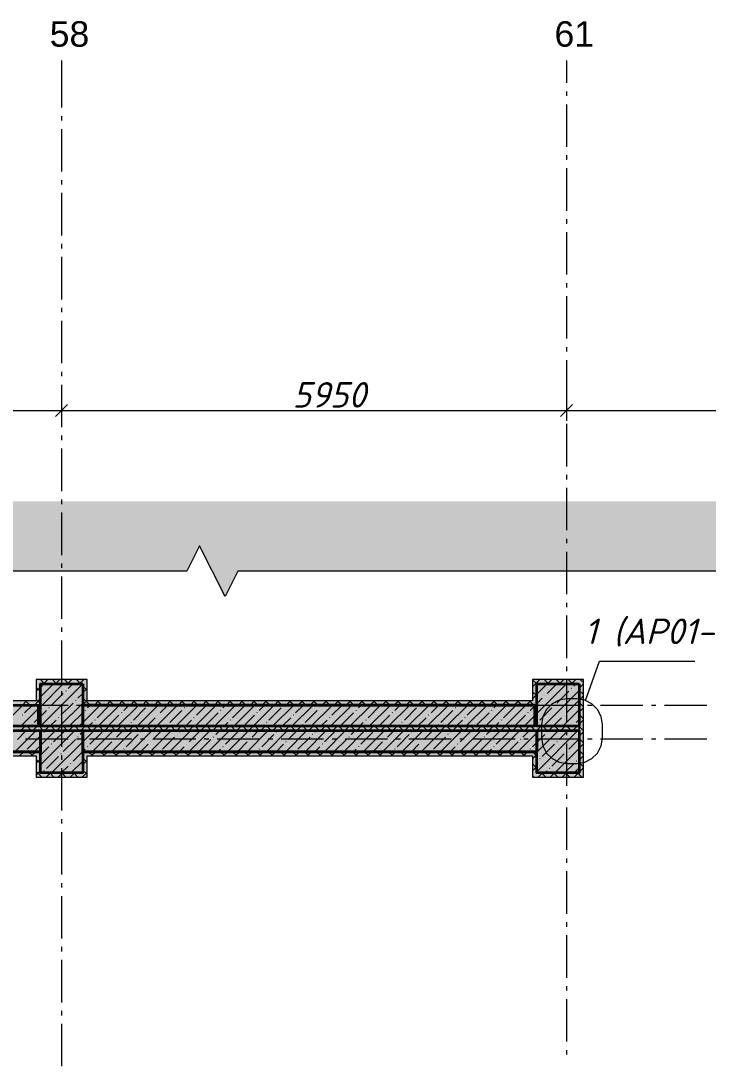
# Model space of a CAD drawing. Header units: millimetres. Extents: x -81576 to 1046824, y -248937 to 691537.
# Drawn here: x 181614 to 189716, y 576765 to 589032 of the extents above; entities that cross this region are included whole.
import ezdxf

# ---------------------------------------------------------------- set-up
doc = ezdxf.new("R2010")
doc.units = ezdxf.units.MM
doc.layers.add('PDF _Геометрия', color=7, linetype='Continuous', true_color=0x1d1d1d)
doc.layers.add('PDF _Сплошная заливка', color=7, linetype='Continuous', true_color=0xffffff)
doc.layers.add('PDF _Текст', color=7, linetype='Continuous')
doc.styles.add('PDF ArialMT', font='arial.ttf')
doc.styles.add('PDF ISOCPEUR Italic', font='isocpeui.ttf')

msp = doc.modelspace()

# ---------------------------------------------------------------- hatches: boundary and pattern name
at = {"layer": 'PDF _Сплошная заливка', "true_color": 0x636466, "transparency": 33554559}
for points in [[(184020.8, 582248.4), (184170.8, 582548.4), (200578.2, 582548.4), (200578.2, 583371.6), (167070.8, 583371.6), (167070.8, 582548.4), (183570.8, 582548.4), (183720.8, 582848.4)], [(181844.5, 581021.6), (181844.5, 581271.6), (181794.5, 581271.6), (181794.5, 581021.6)], [(181844.5, 581221.6), (182394.5, 581221.6), (182394.5, 581271.6), (181844.5, 581271.6)], [(181844.5, 580721.6), (182344.5, 580721.6), (182344.5, 581221.6), (181844.5, 581221.6)], [(182394.5, 580971.6), (182394.5, 581221.6), (182344.5, 581221.6), (182344.5, 580971.6)], [(187694.5, 581021.6), (187694.5, 581271.6), (187644.5, 581271.6), (187644.5, 581021.6)], [(187694.5, 581221.6), (188244.5, 581221.6), (188244.5, 581271.6), (187694.5, 581271.6)], [(187694.5, 580721.6), (188194.5, 580721.6), (188194.5, 581221.6), (187694.5, 581221.6)], [(188194.5, 580121.6), (188244.5, 580121.6), (188244.5, 581221.6), (188194.5, 581221.6)], [(181844.5, 580971.6), (181844.5, 581021.6), (176944.5, 581021.6), (176944.5, 580971.6)], [(181819.5, 580721.6), (181819.5, 580971.6), (176944.5, 580971.6), (176944.5, 580721.6)], [(182344.5, 580721.6), (187669.5, 580721.6), (187669.5, 580971.6), (182344.5, 580971.6)], [(182394.5, 580971.6), (187694.5, 580971.6), (187694.5, 581021.6), (182394.5, 581021.6)], [(188194.5, 580671.6), (188194.5, 580721.6), (176444.5, 580721.6), (176444.5, 580671.6)], [(176944.5, 580421.6), (181844.5, 580421.6), (181844.5, 580671.6), (176944.5, 580671.6)], [(181844.5, 580171.6), (182344.5, 580171.6), (182344.5, 580671.6), (181844.5, 580671.6)], [(182344.5, 580421.6), (187694.5, 580421.6), (187694.5, 580671.6), (182344.5, 580671.6)], [(187694.5, 580171.6), (188194.5, 580171.6), (188194.5, 580671.6), (187694.5, 580671.6)], [(181794.5, 580371.6), (181794.5, 580421.6), (176944.5, 580421.6), (176944.5, 580371.6)], [(181844.5, 580171.6), (181844.5, 580421.6), (181794.5, 580421.6), (181794.5, 580171.6)], [(182394.5, 580121.6), (182394.5, 580421.6), (182344.5, 580421.6), (182344.5, 580121.6)], [(187644.5, 580371.6), (187644.5, 580421.6), (182394.5, 580421.6), (182394.5, 580371.6)], [(187694.5, 580171.6), (187694.5, 580421.6), (187644.5, 580421.6), (187644.5, 580171.6)], [(181794.5, 580121.6), (182344.5, 580121.6), (182344.5, 580171.6), (181794.5, 580171.6)], [(187644.5, 580121.6), (188194.5, 580121.6), (188194.5, 580171.6), (187644.5, 580171.6)]]:
    msp.add_hatch(color=251, dxfattribs=at).paths.add_polyline_path(points)

# ---------------------------------------------------------------- linework, layer by layer
at = {"layer": 'PDF _Геометрия', "color": 7, "lineweight": 9}
for points in [[(182094.5, 588565.3), (182094.5, 588009.4)], [(188044.5, 588565.3), (188044.5, 588300.7)], [(188044.5, 588200.7), (188044.5, 588147.7)], [(188044.5, 588047.7), (188044.5, 587547.7)], [(182094.5, 587909.4), (182094.5, 587856.5)], [(182094.5, 587756.5), (182094.5, 587256.5)], [(188044.5, 587447.7), (188044.5, 587394.8)], [(188044.5, 587294.8), (188044.5, 586794.8)], [(182094.5, 587156.5), (182094.5, 587103.6)], [(182094.5, 587003.6), (182094.5, 586503.6)], [(188044.5, 586694.8), (188044.5, 586641.9)], [(188044.5, 586541.9), (188044.5, 586041.9)], [(182094.5, 586403.6), (182094.5, 586350.7)], [(182094.5, 586250.7), (182094.5, 585750.7)], [(188044.5, 585941.9), (188044.5, 585889)], [(188044.5, 585789), (188044.5, 585289)], [(182094.5, 585650.7), (182094.5, 585597.8)], [(182094.5, 585497.8), (182094.5, 584997.8)], [(188044.5, 585189), (188044.5, 585136.1)], [(188044.5, 585036.1), (188044.5, 584536.1)], [(182094.5, 584897.8), (182094.5, 584844.9)], [(182094.5, 584744.9), (182094.5, 584244.9)], [(182094.5, 584540), (182094.5, 584441), (182094.5, 584321)], [(188044.5, 584540), (188044.5, 584441), (188044.5, 584321)], [(167774.5, 584441), (169994.5, 584441), (173544.5, 584441), (173794.5, 584441), (176694.5, 584441), (182094.5, 584441), (188044.5, 584441), (192294.5, 584441), (200214.5, 584441)], [(182164.5, 584511), (182094.5, 584441), (182024.5, 584371)], [(188114.5, 584511), (188044.5, 584441), (187974.5, 584371)], [(188044.5, 584436.1), (188044.5, 584383.2)], [(188044.5, 584283.2), (188044.5, 583783.2)], [(182094.5, 584144.9), (182094.5, 584091.9)], [(182094.5, 583991.9), (182094.5, 583491.9)], [(188044.5, 583683.2), (188044.5, 583630.2)], [(188044.5, 583530.2), (188044.5, 583030.2)], [(182094.5, 583391.9), (182094.5, 583339)], [(182094.5, 583239), (182094.5, 582739)], [(200578.2, 582548.4), (184170.8, 582548.4), (184020.8, 582248.4), (183720.8, 582848.4), (183570.8, 582548.4), (167070.8, 582548.4)], [(188044.5, 582930.2), (188044.5, 582877.3)], [(188044.5, 582777.3), (188044.5, 582277.3)], [(182094.5, 582639), (182094.5, 582586.1)], [(182094.5, 582486.1), (182094.5, 581986.1)], [(188044.5, 582177.3), (188044.5, 582124.4)], [(188044.5, 582024.4), (188044.5, 581524.4)], [(182094.5, 581886.1), (182094.5, 581833.2)], [(182094.5, 581733.2), (182094.5, 581233.2)], [(188044.5, 581424.4), (188044.5, 581371.5)], [(188044.5, 581271.5), (188044.5, 580771.5)], [(182094.5, 581133.2), (182094.5, 581080.3)], [(181670.7, 580971.6), (182170.7, 580971.6)], [(182094.5, 580980.3), (182094.5, 580480.3)], [(182270.7, 580971.6), (182323.6, 580971.6)], [(182423.6, 580971.6), (182923.6, 580971.6)], [(183023.6, 580971.6), (183076.5, 580971.6)], [(183176.5, 580971.6), (183676.5, 580971.6)], [(183776.5, 580971.6), (183829.5, 580971.6)], [(183929.5, 580971.6), (184429.5, 580971.6)], [(184529.5, 580971.6), (184582.4, 580971.6)], [(184682.4, 580971.6), (185182.4, 580971.6)], [(185282.4, 580971.6), (185335.3, 580971.6)], [(185435.3, 580971.6), (185935.3, 580971.6)], [(186035.3, 580971.6), (186088.2, 580971.6)], [(186188.2, 580971.6), (186688.2, 580971.6)], [(186788.2, 580971.6), (186841.1, 580971.6)], [(186941.1, 580971.6), (187441.1, 580971.6)], [(187541.1, 580971.6), (187594, 580971.6)], [(187694, 580971.6), (188194, 580971.6)], [(188294, 580971.6), (188347, 580971.6)], [(188447, 580971.6), (188947, 580971.6)], [(189047, 580971.6), (189099.9, 580971.6)], [(189199.9, 580971.6), (189699.9, 580971.6)], [(188044.5, 580671.5), (188044.5, 580618.6)], [(181670.7, 580571.6), (182170.7, 580571.6)], [(182270.7, 580571.6), (182323.6, 580571.6)], [(182423.6, 580571.6), (182923.6, 580571.6)], [(183023.6, 580571.6), (183076.5, 580571.6)], [(183176.5, 580571.6), (183676.5, 580571.6)], [(183776.5, 580571.6), (183829.5, 580571.6)], [(183929.5, 580571.6), (184429.5, 580571.6)], [(184529.5, 580571.6), (184582.4, 580571.6)], [(184682.4, 580571.6), (185182.4, 580571.6)], [(185282.4, 580571.6), (185335.3, 580571.6)], [(185435.3, 580571.6), (185935.3, 580571.6)], [(186035.3, 580571.6), (186088.2, 580571.6)], [(186188.2, 580571.6), (186688.2, 580571.6)], [(186788.2, 580571.6), (186841.1, 580571.6)], [(186941.1, 580571.6), (187441.1, 580571.6)], [(187541.1, 580571.6), (187594, 580571.6)], [(187694, 580571.6), (188194, 580571.6)], [(188044.5, 580518.6), (188044.5, 580018.6)], [(188294, 580571.6), (188347, 580571.6)], [(188447, 580571.6), (188947, 580571.6)], [(189047, 580571.6), (189099.9, 580571.6)], [(189199.9, 580571.6), (189699.9, 580571.6)], [(182094.5, 580380.3), (182094.5, 580327.4)], [(182094.5, 580227.4), (182094.5, 579727.4)], [(188044.5, 579918.6), (188044.5, 579865.7)], [(188044.5, 579765.7), (188044.5, 579265.7)], [(182094.5, 579627.4), (182094.5, 579574.4)], [(182094.5, 579474.4), (182094.5, 578974.4)], [(188044.5, 579165.7), (188044.5, 579112.7)], [(188044.5, 579012.7), (188044.5, 578512.7)], [(182094.5, 578874.4), (182094.5, 578821.5)], [(182094.5, 578721.5), (182094.5, 578221.5)], [(188044.5, 578412.7), (188044.5, 578359.8)], [(188044.5, 578259.8), (188044.5, 577759.8)], [(182094.5, 578121.5), (182094.5, 578068.6)], [(182094.5, 577968.6), (182094.5, 577468.6)], [(188044.5, 577659.8), (188044.5, 577606.9)], [(188044.5, 577506.9), (188044.5, 577006.9)], [(182094.5, 577368.6), (182094.5, 577315.7)], [(182094.5, 577215.7), (182094.5, 576715.7)], [(188044.5, 576906.9), (188044.5, 576854)]]:
    msp.add_lwpolyline(points, dxfattribs=at)
at = {"layer": 'PDF _Геометрия', "color": 7, "lineweight": 13}
for points in [[(176994.5, 582548.4), (176994.5, 580971.6), (181844.5, 580971.6), (181844.5, 581021.6), (181844.5, 581221.6), (182344.5, 581221.6), (182344.5, 580971.6)], [(176994.5, 580371.6), (181794.5, 580371.6), (181794.5, 580171.6), (181794.5, 580121.6), (182344.5, 580121.6), (182394.5, 580121.6), (182394.5, 580371.6), (187644.5, 580371.6), (187644.5, 580171.6), (187644.5, 580121.6), (188194.5, 580121.6), (188244.5, 580121.6), (188244.5, 581221.6), (188244.5, 581271.6), (187694.5, 581271.6), (187644.5, 581271.6), (187644.5, 581021.6), (182394.5, 581021.6), (182394.5, 581221.6), (182394.5, 581271.6), (181844.5, 581271.6), (181794.5, 581271.6), (181794.5, 581021.6), (176944.5, 581021.6)], [(187694.5, 580421.6), (187694.5, 580171.6), (188194.5, 580171.6), (188194.5, 581221.6), (187694.5, 581221.6), (187694.5, 581021.6), (187694.5, 580971.6), (187669.5, 580971.6)], [(181844.5, 580421.6), (181844.5, 580171.6), (182344.5, 580171.6), (182344.5, 580421.6)]]:
    msp.add_lwpolyline(points, dxfattribs=at)
at = {"layer": 'PDF _Геометрия', "color": 174, "lineweight": 9, "true_color": 0x0000a0}
msp.add_lwpolyline([(188269.5, 581025.9), (188434.3, 581489.3), (188757.9, 581489.3)], dxfattribs=at)
at = {"layer": 'PDF _Геометрия', "color": 174, "lineweight": 20, "true_color": 0x0000a0}
msp.add_lwpolyline([(188757.9, 581489.3), (189557.9, 581489.3)], dxfattribs=at)
at = {"layer": 'PDF _Геометрия', "lineweight": 9}
for points in [[(181844.2, 581271.6), (181844.5, 581271.2), (181894.2, 581221.6)], [(181886.6, 581221.6), (181844.5, 581179.5)], [(182114.7, 581221.6), (181844.5, 580951.4)], [(182342.8, 581221.6), (181844.5, 580723.3)], [(182000.6, 581221.6), (181858.3, 581079.2)], [(181932.1, 581271.6), (181882.1, 581221.6)], [(181985.6, 581271.6), (182035.6, 581221.6)], [(182073.5, 581271.6), (182023.5, 581221.6)], [(182127, 581271.6), (182177, 581221.6)], [(182215, 581271.6), (182165, 581221.6)], [(182228.7, 581221.6), (182172, 581164.8)], [(182268.4, 581271.6), (182318.4, 581221.6)], [(182356.4, 581271.6), (182306.4, 581221.6)], [(187730.4, 581271.6), (187694.5, 581235.7), (187644.5, 581185.7)], [(187644.5, 581269.5), (187694.5, 581219.5)], [(187817.2, 581221.6), (187694.5, 581098.9)], [(188045.3, 581221.6), (187694.5, 580870.8)], [(187783.9, 581271.6), (187833.9, 581221.6)], [(187931.2, 581221.6), (187817.4, 581107.8)], [(187871.8, 581271.6), (187821.8, 581221.6)], [(187925.3, 581271.6), (187975.3, 581221.6)], [(188013.2, 581271.6), (187963.2, 581221.6)], [(188066.7, 581271.6), (188116.7, 581221.6)], [(188154.7, 581271.6), (188104.7, 581221.6)], [(188159.3, 581221.6), (188131, 581193.3)], [(188244.5, 581220), (188194.5, 581170)], [(188208.1, 581271.6), (188244.5, 581235.2)], [(181844.5, 581184), (181794.5, 581134)], [(181794.5, 581179.8), (181844.5, 581129.8)], [(182114.9, 581107.8), (181972.4, 580965.2)], [(182145.8, 581138.6), (182143.4, 581136.3)], [(182344.5, 581109.2), (182286, 581050.7)], [(182344.5, 581195.5), (182394.5, 581145.5)], [(182394.5, 581168.3), (182344.5, 581118.3)], [(187644.5, 581128.1), (187694.5, 581078.1)], [(187694.5, 581094.3), (187644.5, 581044.3)], [(188194.5, 581142.7), (187773.4, 580721.6)], [(188074, 581136.3), (187931.4, 580993.7)], [(188104.9, 581167.2), (188102.5, 581164.8)], [(188194.5, 581143.8), (188244.5, 581093.8)], [(181636.6, 580971.6), (181386.6, 580721.6)], [(181682.1, 581021.6), (181632.1, 580971.6)], [(181750.6, 580971.6), (181658.7, 580879.7)], [(181669.9, 581021.6), (181719.9, 580971.6)], [(181844.5, 581042.5), (181823.5, 581021.6), (181773.5, 580971.6)], [(181794.5, 581038.4), (181811.3, 581021.6), (181844.5, 580988.4)], [(182344.5, 580995.2), (182070.9, 580721.6)], [(182229, 580993.7), (182086.4, 580851.1)], [(182259.9, 581024.6), (182257.5, 581022.2)], [(182549, 580971.6), (182344.5, 580767.1), (182299, 580721.6)], [(182344.5, 581054.1), (182394.5, 581004.1), (182427, 580971.6)], [(182394.5, 581026.9), (182344.5, 580976.9)], [(182434.9, 580971.6), (182400.1, 580936.7)], [(182530.6, 581021.6), (182480.6, 580971.6)], [(182518.4, 581021.6), (182568.4, 580971.6)], [(182777.1, 580971.6), (182527.1, 580721.6)], [(182672.1, 581021.6), (182622.1, 580971.6)], [(182659.8, 581021.6), (182709.8, 580971.6)], [(183005.2, 580971.6), (182755.2, 580721.6)], [(182813.5, 581021.6), (182763.5, 580971.6)], [(182801.3, 581021.6), (182851.3, 580971.6)], [(182891.1, 580971.6), (182827.7, 580908.2)], [(182954.9, 581021.6), (182904.9, 580971.6)], [(182942.7, 581021.6), (182992.7, 580971.6)], [(183233.3, 580971.6), (182983.3, 580721.6)], [(183096.3, 581021.6), (183046.3, 580971.6)], [(183084.1, 581021.6), (183134.1, 580971.6)], [(183237.7, 581021.6), (183187.7, 580971.6)], [(183461.4, 580971.6), (183211.4, 580721.6)], [(183225.5, 581021.6), (183275.5, 580971.6)], [(183347.3, 580971.6), (183255.4, 580879.7)], [(183379.2, 581021.6), (183329.2, 580971.6)], [(183367, 581021.6), (183417, 580971.6)], [(183689.5, 580971.6), (183439.5, 580721.6)], [(183520.6, 581021.6), (183470.6, 580971.6)], [(183508.4, 581021.6), (183558.4, 580971.6)], [(183575.4, 580971.6), (183569.1, 580965.2)], [(183662, 581021.6), (183612, 580971.6)], [(183649.8, 581021.6), (183699.8, 580971.6)], [(183917.6, 580971.6), (183667.6, 580721.6)], [(183803.5, 580971.6), (183683.1, 580851.1)], [(183803.4, 581021.6), (183753.4, 580971.6)], [(183791.2, 581021.6), (183841.2, 580971.6)], [(183944.9, 581021.6), (183894.9, 580971.6)], [(184145.7, 580971.6), (183895.7, 580721.6)], [(183932.6, 581021.6), (183982.6, 580971.6)], [(184031.6, 580971.6), (183996.7, 580936.7)], [(184086.3, 581021.6), (184036.3, 580971.6)], [(184074.1, 581021.6), (184124.1, 580971.6)], [(184373.8, 580971.6), (184123.8, 580721.6)], [(184227.7, 581021.6), (184177.7, 580971.6)], [(184215.5, 581021.6), (184265.5, 580971.6)], [(184369.1, 581021.6), (184319.1, 580971.6)], [(184601.9, 580971.6), (184351.9, 580721.6)], [(184356.9, 581021.6), (184406.9, 580971.6)], [(184487.8, 580971.6), (184424.4, 580908.2)], [(184510.5, 581021.6), (184460.5, 580971.6)], [(184498.3, 581021.6), (184548.3, 580971.6)], [(184830, 580971.6), (184580, 580721.6)], [(184652, 581021.6), (184602, 580971.6)], [(184639.7, 581021.6), (184689.8, 580971.6)], [(184793.4, 581021.6), (184743.4, 580971.6)], [(184781.2, 581021.6), (184831.2, 580971.6)], [(185058.1, 580971.6), (184808.1, 580721.6)], [(184944, 580971.6), (184852.1, 580879.7)], [(184934.8, 581021.6), (184884.8, 580971.6)], [(184922.6, 581021.6), (184972.6, 580971.6)], [(185076.2, 581021.6), (185026.2, 580971.6)], [(185286.2, 580971.6), (185036.2, 580721.6)], [(185064, 581021.6), (185114, 580971.6)], [(185172.1, 580971.6), (185165.7, 580965.2)], [(185217.6, 581021.6), (185167.6, 580971.6)], [(185205.4, 581021.6), (185255.4, 580971.6)], [(185514.3, 580971.6), (185264.3, 580721.6)], [(185400.2, 580971.6), (185279.8, 580851.1)], [(185359.1, 581021.6), (185309.1, 580971.6)], [(185346.9, 581021.6), (185396.9, 580971.6)], [(185500.5, 581021.6), (185450.5, 580971.6)], [(185488.3, 581021.6), (185538.3, 580971.6)], [(185742.4, 580971.6), (185492.4, 580721.6)], [(185641.9, 581021.6), (185591.9, 580971.6)], [(185628.3, 580971.6), (185593.4, 580936.7)], [(185629.7, 581021.6), (185679.7, 580971.6)], [(185970.5, 580971.6), (185720.5, 580721.6)], [(185783.3, 581021.6), (185733.3, 580971.6)], [(185771.1, 581021.6), (185821.1, 580971.6)], [(185924.8, 581021.6), (185874.8, 580971.6)], [(185912.5, 581021.6), (185962.5, 580971.6)], [(186198.6, 580971.6), (185948.6, 580721.6)], [(186066.2, 581021.6), (186016.2, 580971.6)], [(186084.5, 580971.6), (186021.1, 580908.2)], [(186054, 581021.6), (186104, 580971.6)], [(186207.6, 581021.6), (186157.6, 580971.6)], [(186426.7, 580971.6), (186176.7, 580721.6)], [(186195.4, 581021.6), (186245.4, 580971.6)], [(186349, 581021.6), (186299, 580971.6)], [(186336.8, 581021.6), (186386.8, 580971.6)], [(186654.8, 580971.6), (186404.8, 580721.6)], [(186490.4, 581021.6), (186440.4, 580971.6)], [(186540.7, 580971.6), (186448.8, 580879.7)], [(186478.2, 581021.6), (186528.2, 580971.6)], [(186631.9, 581021.6), (186581.9, 580971.6)], [(186619.7, 581021.6), (186669.6, 580971.6)], [(186882.9, 580971.6), (186632.9, 580721.6)], [(186773.3, 581021.6), (186723.3, 580971.6)], [(186761.1, 581021.6), (186811.1, 580971.6)], [(186768.8, 580971.6), (186762.4, 580965.2)], [(187111, 580971.6), (186861, 580721.6)], [(186914.7, 581021.6), (186864.7, 580971.6)], [(186996.9, 580971.6), (186876.5, 580851.1)], [(186902.5, 581021.6), (186952.5, 580971.6)], [(187056.1, 581021.6), (187006.1, 580971.6)], [(187043.9, 581021.6), (187093.9, 580971.6)], [(187339.1, 580971.6), (187089.1, 580721.6)], [(187197.6, 581021.6), (187147.6, 580971.6)], [(187185.3, 581021.6), (187235.3, 580971.6)], [(187225, 580971.6), (187190.1, 580936.7)], [(187339, 581021.6), (187289, 580971.6)], [(187567.2, 580971.6), (187317.2, 580721.6)], [(187326.8, 581021.6), (187376.8, 580971.6)], [(187480.4, 581021.6), (187430.4, 580971.6)], [(187468.2, 581021.6), (187518.2, 580971.6)], [(187621.8, 581021.6), (187571.8, 580971.6)], [(187609.6, 581021.6), (187659.6, 580971.6)], [(187760.4, 581050.7), (187694.5, 580984.9)], [(187791.3, 581081.6), (187788.9, 581079.2)], [(188188.1, 581022.2), (188045.5, 580879.7)], [(188244.5, 581078.6), (188194.5, 581028.6)], [(188194.5, 581002.3), (188244.5, 580952.3)], [(181819.5, 580926.4), (181614.7, 580721.6)], [(181632.6, 580853.5), (181630.2, 580851.1)], [(181915.3, 580908.2), (181844.5, 580837.3)], [(181946.2, 580939.1), (181943.9, 580936.7)], [(182343, 580879.7), (182200.5, 580737.1)], [(182373.9, 580910.5), (182371.5, 580908.2)], [(182656.7, 580965.2), (182514.1, 580822.6)], [(182770.7, 580851.1), (182641.1, 580721.6)], [(182801.6, 580882), (182799.2, 580879.7)], [(183084.3, 580936.7), (182941.8, 580794.1)], [(183115.2, 580967.6), (183112.9, 580965.2)], [(183229.3, 580853.5), (183226.9, 580851.1)], [(183512, 580908.2), (183369.5, 580765.6)], [(183542.9, 580939.1), (183540.5, 580936.7)], [(183939.7, 580879.7), (183797.2, 580737.1)], [(183970.6, 580910.5), (183968.2, 580908.2)], [(184253.4, 580965.2), (184110.8, 580822.6)], [(184367.4, 580851.1), (184237.8, 580721.6)], [(184398.3, 580882), (184395.9, 580879.7)], [(184681, 580936.7), (184538.5, 580794.1)], [(184711.9, 580967.6), (184709.6, 580965.2)], [(184826, 580853.5), (184823.6, 580851.1)], [(185108.7, 580908.2), (184966.2, 580765.6)], [(185139.6, 580939.1), (185137.2, 580936.7)], [(185536.4, 580879.7), (185393.8, 580737.1)], [(185567.3, 580910.5), (185564.9, 580908.2)], [(185850, 580965.2), (185707.5, 580822.6)], [(185964.1, 580851.1), (185834.5, 580721.6)], [(185995, 580882), (185992.6, 580879.7)], [(186277.7, 580936.7), (186135.2, 580794.1)], [(186308.6, 580967.6), (186306.2, 580965.2)], [(186422.7, 580853.5), (186420.3, 580851.1)], [(186705.4, 580908.2), (186562.9, 580765.6)], [(186736.3, 580939.1), (186733.9, 580936.7)], [(187133.1, 580879.7), (186990.5, 580737.1)], [(187164, 580910.5), (187161.6, 580908.2)], [(187446.7, 580965.2), (187304.2, 580822.6)], [(187560.8, 580851.1), (187431.2, 580721.6)], [(187591.7, 580882), (187589.3, 580879.7)], [(187669.5, 580959.9), (187617.8, 580908.2)], [(187874.4, 580936.7), (187731.9, 580794.1)], [(187905.3, 580967.6), (187902.9, 580965.2)], [(188194.5, 580914.6), (188001.5, 580721.6)], [(188019.4, 580853.5), (188017, 580851.1)], [(188244.5, 580937.2), (188194.5, 580887.2)], [(188194.5, 580860.9), (188244.5, 580810.9)], [(181746.6, 580739.5), (181744.3, 580737.1)], [(181819.5, 580812.3), (181772.8, 580765.6)], [(182029.4, 580794.1), (181956.8, 580721.6)], [(182060.3, 580825), (182057.9, 580822.6)], [(182457.1, 580765.6), (182413, 580721.6)], [(182488, 580796.5), (182485.6, 580794.1)], [(182884.8, 580737.1), (182869.2, 580721.6)], [(182915.6, 580768), (182913.3, 580765.6)], [(183198.4, 580822.6), (183097.3, 580721.6)], [(183343.3, 580739.5), (183341, 580737.1)], [(183626.1, 580794.1), (183553.5, 580721.6)], [(183657, 580825), (183654.6, 580822.6)], [(184053.8, 580765.6), (184009.7, 580721.6)], [(184084.7, 580796.5), (184082.3, 580794.1)], [(184481.5, 580737.1), (184465.9, 580721.6)], [(184512.3, 580768), (184510, 580765.6)], [(184795.1, 580822.6), (184694, 580721.6)], [(184940, 580739.5), (184937.6, 580737.1)], [(185222.8, 580794.1), (185150.2, 580721.6)], [(185253.7, 580825), (185251.3, 580822.6)], [(185650.5, 580765.6), (185606.4, 580721.6)], [(185681.3, 580796.5), (185679, 580794.1)], [(186078.1, 580737.1), (186062.6, 580721.6)], [(186109, 580768), (186106.7, 580765.6)], [(186391.8, 580822.6), (186290.7, 580721.6)], [(186536.7, 580739.5), (186534.3, 580737.1)], [(186819.5, 580794.1), (186746.9, 580721.6)], [(186850.3, 580825), (186848, 580822.6)], [(187247.2, 580765.6), (187203.1, 580721.6)], [(187278, 580796.5), (187275.7, 580794.1)], [(187669.5, 580845.8), (187545.3, 580721.6)], [(187669.5, 580731.8), (187659.3, 580721.6)], [(187705.7, 580768), (187703.3, 580765.6)], [(187988.5, 580822.6), (187887.4, 580721.6)], [(188133.4, 580739.5), (188131, 580737.1)], [(188194.5, 580800.6), (188159.5, 580765.6)], [(188244.5, 580795.7), (188194.5, 580745.7)], [(181792.8, 580671.6), (181542.8, 580421.6)], [(181678.7, 580671.6), (181573.2, 580566)], [(181665, 580721.6), (181615, 580671.6)], [(181687.1, 580721.6), (181737.1, 580671.6)], [(181806.4, 580721.6), (181756.4, 580671.6)], [(182020.9, 580671.6), (181844.5, 580495.2), (181770.9, 580421.6)], [(181828.5, 580721.6), (181878.5, 580671.6)], [(182249, 580671.6), (181844.5, 580267.1)], [(181860.7, 580625.4), (181858.3, 580623)], [(181906.8, 580671.6), (181886.8, 580651.6)], [(181947.8, 580721.6), (181897.8, 580671.6)], [(181969.9, 580721.6), (182019.9, 580671.6)], [(182477.1, 580671.6), (182344.5, 580539), (181977.1, 580171.6)], [(182134.9, 580671.6), (182000.9, 580537.5)], [(182089.2, 580721.6), (182039.2, 580671.6)], [(182111.3, 580721.6), (182161.3, 580671.6)], [(182230.6, 580721.6), (182180.6, 580671.6)], [(182252.7, 580721.6), (182302.7, 580671.6)], [(182363, 580671.6), (182344.5, 580653), (182314.5, 580623)], [(182372.1, 580721.6), (182322.1, 580671.6)], [(182394.2, 580721.6), (182444.2, 580671.6)], [(182571.1, 580651.6), (182428.6, 580509)], [(182705.2, 580671.6), (182455.2, 580421.6)], [(182513.5, 580721.6), (182463.5, 580671.6)], [(182535.6, 580721.6), (182585.6, 580671.6)], [(182654.9, 580721.6), (182604.9, 580671.6)], [(182677, 580721.6), (182727, 580671.6)], [(182933.3, 580671.6), (182683.3, 580421.6)], [(182819.2, 580671.6), (182742.2, 580594.5)], [(182796.3, 580721.6), (182746.3, 580671.6)], [(182818.4, 580721.6), (182868.4, 580671.6)], [(182998.8, 580623), (182856.3, 580480.5)], [(182937.7, 580721.6), (182887.7, 580671.6)], [(183161.4, 580671.6), (182911.4, 580421.6)], [(182959.8, 580721.6), (183009.8, 580671.6)], [(183029.7, 580653.9), (183027.3, 580651.6)], [(183079.2, 580721.6), (183029.2, 580671.6)], [(183101.3, 580721.6), (183151.3, 580671.6)], [(183389.5, 580671.6), (183139.5, 580421.6)], [(183275.4, 580671.6), (183169.9, 580566)], [(183220.6, 580721.6), (183170.6, 580671.6)], [(183242.7, 580721.6), (183292.7, 580671.6)], [(183362, 580721.6), (183312, 580671.6)], [(183617.6, 580671.6), (183367.6, 580421.6)], [(183384.1, 580721.6), (183434.1, 580671.6)], [(183503.4, 580721.6), (183453.4, 580671.6)], [(183457.4, 580625.4), (183455, 580623)], [(183503.5, 580671.6), (183483.5, 580651.6)], [(183525.5, 580721.6), (183575.5, 580671.6)], [(183644.9, 580721.6), (183594.9, 580671.6)], [(183845.7, 580671.6), (183595.7, 580421.6)], [(183731.6, 580671.6), (183597.6, 580537.5)], [(183667, 580721.6), (183717, 580671.6)], [(183786.3, 580721.6), (183736.3, 580671.6)], [(183808.4, 580721.6), (183858.4, 580671.6)], [(184073.8, 580671.6), (183823.8, 580421.6)], [(183927.7, 580721.6), (183877.7, 580671.6)], [(183959.7, 580671.6), (183911.2, 580623)], [(183949.8, 580721.6), (183999.8, 580671.6)], [(184069.1, 580721.6), (184019.1, 580671.6)], [(184167.8, 580651.6), (184025.3, 580509)], [(184301.9, 580671.6), (184051.9, 580421.6)], [(184091.2, 580721.6), (184141.2, 580671.6)], [(184210.5, 580721.6), (184160.5, 580671.6)], [(184232.6, 580721.6), (184282.6, 580671.6)], [(184530, 580671.6), (184280, 580421.6)], [(184352, 580721.6), (184302, 580671.6)], [(184415.9, 580671.6), (184338.9, 580594.5)], [(184374.1, 580721.6), (184424.1, 580671.6)], [(184493.4, 580721.6), (184443.4, 580671.6)], [(184595.5, 580623), (184452.9, 580480.5)], [(184758.1, 580671.6), (184508.1, 580421.6)], [(184515.5, 580721.6), (184565.5, 580671.6)], [(184634.8, 580721.6), (184584.8, 580671.6)], [(184626.4, 580653.9), (184624, 580651.6)], [(184656.9, 580721.6), (184706.9, 580671.6)], [(184776.2, 580721.6), (184726.2, 580671.6)], [(184986.2, 580671.6), (184736.2, 580421.6)], [(184872.1, 580671.6), (184766.6, 580566)], [(184798.3, 580721.6), (184848.3, 580671.6)], [(184917.6, 580721.6), (184867.6, 580671.6)], [(184939.8, 580721.6), (184989.8, 580671.6)], [(185214.3, 580671.6), (184964.3, 580421.6)], [(185059.1, 580721.6), (185009.1, 580671.6)], [(185054.1, 580625.4), (185051.7, 580623)], [(185100.2, 580671.6), (185080.2, 580651.6)], [(185081.2, 580721.6), (185131.2, 580671.6)], [(185200.5, 580721.6), (185150.5, 580671.6)], [(185442.4, 580671.6), (185192.4, 580421.6)], [(185328.3, 580671.6), (185194.3, 580537.5)], [(185222.6, 580721.6), (185272.6, 580671.6)], [(185341.9, 580721.6), (185291.9, 580671.6)], [(185364, 580721.6), (185414, 580671.6)], [(185670.5, 580671.6), (185420.5, 580421.6)], [(185483.3, 580721.6), (185433.3, 580671.6)], [(185505.4, 580721.6), (185555.4, 580671.6)], [(185556.4, 580671.6), (185507.9, 580623)], [(185624.8, 580721.6), (185574.8, 580671.6)], [(185764.5, 580651.6), (185621.9, 580509)], [(185646.9, 580721.6), (185696.9, 580671.6)], [(185898.6, 580671.6), (185648.6, 580421.6)], [(185766.2, 580721.6), (185716.2, 580671.6)], [(185788.3, 580721.6), (185838.3, 580671.6)], [(185907.6, 580721.6), (185857.6, 580671.6)], [(186126.7, 580671.6), (185876.7, 580421.6)], [(185929.7, 580721.6), (185979.7, 580671.6)], [(186012.6, 580671.6), (185935.6, 580594.5)], [(186049, 580721.6), (185999, 580671.6)], [(186192.2, 580623), (186049.6, 580480.5)], [(186071.1, 580721.6), (186121.1, 580671.6)], [(186354.8, 580671.6), (186104.8, 580421.6)], [(186190.4, 580721.6), (186140.4, 580671.6)], [(186212.5, 580721.6), (186262.5, 580671.6)], [(186223.1, 580653.9), (186220.7, 580651.6)], [(186331.9, 580721.6), (186281.9, 580671.6)], [(186582.9, 580671.6), (186332.9, 580421.6)], [(186354, 580721.6), (186404, 580671.6)], [(186468.8, 580671.6), (186363.3, 580566)], [(186473.3, 580721.6), (186423.3, 580671.6)], [(186495.4, 580721.6), (186545.4, 580671.6)], [(186811, 580671.6), (186561, 580421.6)], [(186614.7, 580721.6), (186564.7, 580671.6)], [(186636.8, 580721.6), (186686.8, 580671.6)], [(186650.8, 580625.4), (186648.4, 580623)], [(186696.9, 580671.6), (186676.9, 580651.6)], [(186756.1, 580721.6), (186706.1, 580671.6)], [(186778.2, 580721.6), (186828.2, 580671.6)], [(187039.1, 580671.6), (186789.1, 580421.6)], [(186925, 580671.6), (186791, 580537.5)], [(186897.5, 580721.6), (186847.5, 580671.6)], [(186919.6, 580721.6), (186969.6, 580671.6)], [(187039, 580721.6), (186989, 580671.6)], [(187267.2, 580671.6), (187017.2, 580421.6)], [(187061.1, 580721.6), (187111.1, 580671.6)], [(187153.1, 580671.6), (187104.6, 580623)], [(187180.4, 580721.6), (187130.4, 580671.6)], [(187202.5, 580721.6), (187252.5, 580671.6)], [(187361.2, 580651.6), (187218.6, 580509)], [(187495.3, 580671.6), (187245.3, 580421.6)], [(187321.8, 580721.6), (187271.8, 580671.6)], [(187343.9, 580721.6), (187393.9, 580671.6)], [(187463.2, 580721.6), (187413.2, 580671.6)], [(187723.4, 580671.6), (187694.5, 580642.7), (187473.4, 580421.6)], [(187485.3, 580721.6), (187535.3, 580671.6)], [(187609.3, 580671.6), (187532.3, 580594.5)], [(187604.7, 580721.6), (187554.7, 580671.6)], [(187626.8, 580721.6), (187676.8, 580671.6)], [(187788.9, 580623), (187694.5, 580528.7), (187646.3, 580480.5)], [(187951.5, 580671.6), (187694.5, 580414.6)], [(188179.6, 580671.6), (187694.5, 580186.5)], [(187746.1, 580721.6), (187696.1, 580671.6)], [(187768.2, 580721.6), (187818.2, 580671.6)], [(187819.8, 580653.9), (187817.4, 580651.6)], [(187887.5, 580721.6), (187837.5, 580671.6)], [(187909.6, 580721.6), (187959.6, 580671.6)], [(188065.5, 580671.6), (187960, 580566)], [(188028.9, 580721.6), (187978.9, 580671.6)], [(188051, 580721.6), (188101, 580671.6)], [(188170.3, 580721.6), (188120.3, 580671.6)], [(188192.4, 580721.6), (188194.5, 580719.5), (188244.5, 580669.5)], [(188244.5, 580654.3), (188194.5, 580604.3)], [(181829.8, 580594.5), (181687.2, 580452)], [(181943.9, 580480.5), (181844.5, 580381.1)], [(181974.7, 580511.4), (181972.4, 580509)], [(182257.5, 580566), (182114.9, 580423.5)], [(182288.4, 580596.9), (182286, 580594.5)], [(182402.4, 580482.9), (182400.1, 580480.5)], [(182685.2, 580537.5), (182569.2, 580421.6)], [(182716.1, 580568.4), (182713.7, 580566)], [(183112.9, 580509), (183025.4, 580421.6)], [(183143.7, 580539.9), (183141.4, 580537.5)], [(183426.5, 580594.5), (183283.9, 580452)], [(183540.5, 580480.5), (183481.6, 580421.6)], [(183571.4, 580511.4), (183569.1, 580509)], [(183854.2, 580566), (183711.6, 580423.5)], [(183885.1, 580596.9), (183882.7, 580594.5)], [(183999.1, 580482.9), (183996.7, 580480.5)], [(184281.9, 580537.5), (184165.9, 580421.6)], [(184312.7, 580568.4), (184310.4, 580566)], [(184709.6, 580509), (184622.1, 580421.6)], [(184740.4, 580539.9), (184738.1, 580537.5)], [(185023.2, 580594.5), (184880.6, 580452)], [(185137.2, 580480.5), (185078.3, 580421.6)], [(185168.1, 580511.4), (185165.7, 580509)], [(185450.9, 580566), (185308.3, 580423.5)], [(185481.8, 580596.9), (185479.4, 580594.5)], [(185595.8, 580482.9), (185593.4, 580480.5)], [(185878.6, 580537.5), (185762.6, 580421.6)], [(185909.4, 580568.4), (185907.1, 580566)], [(186306.2, 580509), (186218.8, 580421.6)], [(186337.1, 580539.9), (186334.8, 580537.5)], [(186619.9, 580594.5), (186477.3, 580452)], [(186733.9, 580480.5), (186675, 580421.6)], [(186764.8, 580511.4), (186762.4, 580509)], [(187047.6, 580566), (186905, 580423.5)], [(187078.4, 580596.9), (187076.1, 580594.5)], [(187192.5, 580482.9), (187190.1, 580480.5)], [(187475.2, 580537.5), (187359.3, 580421.6)], [(187506.1, 580568.4), (187503.8, 580566)], [(187902.9, 580509), (187760.4, 580366.4)], [(187933.8, 580539.9), (187931.4, 580537.5)], [(188194.5, 580572.5), (188074, 580452)], [(188194.5, 580578.1), (188244.5, 580528.1)], [(188244.5, 580512.9), (188194.5, 580462.9)], [(181647.8, 580421.6), (181597.8, 580371.6)], [(181661.1, 580425.8), (181658.7, 580423.5)], [(181704.2, 580421.6), (181754.2, 580371.6)], [(181789.2, 580421.6), (181739.2, 580371.6)], [(182057.9, 580366.4), (181915.3, 580223.9)], [(182088.8, 580397.3), (182086.4, 580394.9)], [(182371.5, 580452), (182344.5, 580424.9), (182229, 580309.4)], [(182354.9, 580421.6), (182344.5, 580411.2)], [(182411.3, 580421.6), (182461.3, 580371.6)], [(182496.3, 580421.6), (182446.3, 580371.6)], [(182552.7, 580421.6), (182602.7, 580371.6)], [(182637.7, 580421.6), (182587.7, 580371.6)], [(182694.2, 580421.6), (182744.2, 580371.6)], [(182779.2, 580421.6), (182729.2, 580371.6)], [(182799.2, 580423.5), (182797.3, 580421.6)], [(182830.1, 580454.3), (182827.7, 580452)], [(182835.6, 580421.6), (182885.6, 580371.6)], [(182920.6, 580421.6), (182870.6, 580371.6)], [(182977, 580421.6), (183027, 580371.6)], [(183062, 580421.6), (183012, 580371.6)], [(183118.4, 580421.6), (183168.4, 580371.6)], [(183203.4, 580421.6), (183153.4, 580371.6)], [(183257.8, 580425.8), (183255.4, 580423.5)], [(183259.8, 580421.6), (183309.9, 580371.6)], [(183344.9, 580421.6), (183294.9, 580371.6)], [(183401.3, 580421.6), (183451.3, 580371.6)], [(183486.3, 580421.6), (183436.3, 580371.6)], [(183542.7, 580421.6), (183592.7, 580371.6)], [(183627.7, 580421.6), (183577.7, 580371.6)], [(183684.1, 580421.6), (183734.1, 580371.6)], [(183769.1, 580421.6), (183719.1, 580371.6)], [(183825.5, 580421.6), (183875.5, 580371.6)], [(183910.5, 580421.6), (183860.5, 580371.6)], [(183968.2, 580452), (183937.8, 580421.6)], [(183967, 580421.6), (184017, 580371.6)], [(184052, 580421.6), (184002, 580371.6)], [(184108.4, 580421.6), (184158.4, 580371.6)], [(184193.4, 580421.6), (184143.4, 580371.6)], [(184249.8, 580421.6), (184299.8, 580371.6)], [(184334.8, 580421.6), (184284.8, 580371.6)], [(184391.2, 580421.6), (184441.2, 580371.6)], [(184395.9, 580423.5), (184394, 580421.6)], [(184426.8, 580454.3), (184424.4, 580452)], [(184476.2, 580421.6), (184426.2, 580371.6)], [(184532.6, 580421.6), (184582.6, 580371.6)], [(184617.6, 580421.6), (184567.7, 580371.6)], [(184674.1, 580421.6), (184724.1, 580371.6)], [(184759.1, 580421.6), (184709.1, 580371.6)], [(184815.5, 580421.6), (184865.5, 580371.6)], [(184900.5, 580421.6), (184850.5, 580371.6)], [(184854.5, 580425.8), (184852.1, 580423.5)], [(184956.9, 580421.6), (185006.9, 580371.6)], [(185041.9, 580421.6), (184991.9, 580371.6)], [(185098.3, 580421.6), (185148.3, 580371.6)], [(185183.3, 580421.6), (185133.3, 580371.6)], [(185239.7, 580421.6), (185289.7, 580371.6)], [(185324.8, 580421.6), (185274.8, 580371.6)], [(185381.2, 580421.6), (185431.2, 580371.6)], [(185466.2, 580421.6), (185416.2, 580371.6)], [(185522.6, 580421.6), (185572.6, 580371.6)], [(185564.9, 580452), (185534.5, 580421.6)], [(185607.6, 580421.6), (185557.6, 580371.6)], [(185664, 580421.6), (185714, 580371.6)], [(185749, 580421.6), (185699, 580371.6)], [(185805.4, 580421.6), (185855.4, 580371.6)], [(185890.4, 580421.6), (185840.4, 580371.6)], [(185946.9, 580421.6), (185996.9, 580371.6)], [(186031.9, 580421.6), (185981.9, 580371.6)], [(185992.6, 580423.5), (185990.7, 580421.6)], [(186023.5, 580454.3), (186021.1, 580452)], [(186088.3, 580421.6), (186138.3, 580371.6)], [(186173.3, 580421.6), (186123.3, 580371.6)], [(186229.7, 580421.6), (186279.7, 580371.6)], [(186314.7, 580421.6), (186264.7, 580371.6)], [(186371.1, 580421.6), (186421.1, 580371.6)], [(186456.1, 580421.6), (186406.1, 580371.6)], [(186451.2, 580425.8), (186448.8, 580423.5)], [(186512.5, 580421.6), (186562.5, 580371.6)], [(186597.5, 580421.6), (186547.5, 580371.6)], [(186654, 580421.6), (186704, 580371.6)], [(186739, 580421.6), (186689, 580371.6)], [(186795.4, 580421.6), (186845.4, 580371.6)], [(186880.4, 580421.6), (186830.4, 580371.6)], [(186936.8, 580421.6), (186986.8, 580371.6)], [(187021.8, 580421.6), (186971.8, 580371.6)], [(187078.2, 580421.6), (187128.2, 580371.6)], [(187163.2, 580421.6), (187113.2, 580371.6)], [(187161.6, 580452), (187131.2, 580421.6)], [(187219.6, 580421.6), (187269.7, 580371.6)], [(187304.7, 580421.6), (187254.7, 580371.6)], [(187361.1, 580421.6), (187411.1, 580371.6)], [(187446.1, 580421.6), (187396.1, 580371.6)], [(187502.5, 580421.6), (187552.5, 580371.6)], [(187587.5, 580421.6), (187537.5, 580371.6)], [(187589.3, 580423.5), (187587.4, 580421.6)], [(187620.2, 580454.3), (187617.8, 580452)], [(187643.9, 580421.6), (187644.5, 580421), (187694.5, 580371)], [(187694.5, 580387.2), (187644.5, 580337.2)], [(188017, 580394.9), (187874.4, 580252.4)], [(188194.5, 580458.4), (187907.7, 580171.6)], [(188047.9, 580425.8), (188045.5, 580423.5)], [(188194.5, 580436.7), (188244.5, 580386.7)], [(188244.5, 580371.5), (188194.5, 580321.5)], [(181844.5, 580335.4), (181794.5, 580285.4)], [(181794.5, 580331.3), (181844.5, 580281.3)], [(182172, 580252.4), (182091.1, 580171.6)], [(182202.8, 580283.3), (182200.5, 580280.9)], [(182344.5, 580310.9), (182205.2, 580171.6)], [(182344.5, 580347), (182394.5, 580297)], [(182394.5, 580319.8), (182344.5, 580269.8)], [(187644.5, 580279.5), (187694.5, 580229.5)], [(187694.5, 580245.7), (187644.5, 580195.7)], [(187703.3, 580309.4), (187694.5, 580300.6)], [(187734.2, 580340.3), (187731.9, 580337.9)], [(188131, 580280.9), (188021.7, 580171.6)], [(188161.9, 580311.8), (188159.5, 580309.4)], [(188194.5, 580344.4), (188188.1, 580337.9)], [(188194.5, 580295.2), (188244.5, 580245.2)], [(181844.5, 580194), (181822.1, 580171.6), (181794.5, 580144)], [(181794.5, 580189.8), (181812.8, 580171.6), (181862.8, 580121.6)], [(181889.2, 580197.7), (181886.8, 580195.4)], [(181963.5, 580171.6), (181913.5, 580121.6)], [(181954.2, 580171.6), (182004.2, 580121.6)], [(182104.9, 580171.6), (182054.9, 580121.6)], [(182095.6, 580171.6), (182145.6, 580121.6)], [(182246.3, 580171.6), (182196.3, 580121.6)], [(182237.1, 580171.6), (182287.1, 580121.6)], [(182394.5, 580178.3), (182344.5, 580128.3), (182337.7, 580121.6)], [(182344.5, 580196.8), (182343, 580195.4)], [(182344.5, 580205.5), (182394.5, 580155.5)], [(187644.5, 580138.1), (187661.1, 580121.6)], [(187761.8, 580171.6), (187711.8, 580121.6)], [(187752.5, 580171.6), (187802.5, 580121.6)], [(187817.4, 580195.4), (187793.6, 580171.6)], [(187848.3, 580226.2), (187845.9, 580223.9)], [(187903.2, 580171.6), (187853.2, 580121.6)], [(187893.9, 580171.6), (187943.9, 580121.6)], [(188044.6, 580171.6), (187994.6, 580121.6)], [(188035.3, 580171.6), (188085.3, 580121.6)], [(188194.5, 580230.3), (188135.8, 580171.6)], [(188186, 580171.6), (188136, 580121.6)], [(188176.8, 580171.6), (188194.5, 580153.8), (188226.8, 580121.6)], [(188244.5, 580230.1), (188194.5, 580180.1)]]:
    msp.add_lwpolyline(points, dxfattribs=at)
at = {"layer": 'PDF _Геометрия', "color": 7, "lineweight": 35}
for points in [[(182344.5, 581221.6), (182344.5, 580721.6), (181844.5, 580721.6), (181844.5, 581221.6)], [(188194.5, 581221.6), (188194.5, 580721.6), (187694.5, 580721.6), (187694.5, 581221.6)], [(182344.5, 580671.6), (182344.5, 580171.6), (181844.5, 580171.6), (181844.5, 580671.6)], [(188194.5, 580671.6), (188194.5, 580171.6), (187694.5, 580171.6), (187694.5, 580671.6)]]:
    msp.add_lwpolyline(points, close=True, dxfattribs=at)
for points in [[(176994.5, 580971.6), (181819.5, 580971.6), (181819.5, 580721.6), (176944.5, 580721.6)], [(182394.5, 580971.6), (187669.5, 580971.6), (187669.5, 580721.6), (182344.5, 580721.6), (182344.5, 580971.6)], [(176944.5, 580671.6), (181844.5, 580671.6), (181844.5, 580421.6)], [(182344.5, 580421.6), (182344.5, 580671.6), (187694.5, 580671.6), (187694.5, 580421.6)], [(181794.5, 580421.6), (176944.5, 580421.6)], [(187644.5, 580421.6), (182394.5, 580421.6)]]:
    msp.add_lwpolyline(points, dxfattribs=at)
at = {"layer": 'PDF _Геометрия', "color": 7, "lineweight": 40}
for points in [[(187669.5, 580971.6), (182394.5, 580971.6), (182344.5, 580971.6)], [(181794.5, 574546.6), (176994.5, 574546.6), (176944.5, 574546.6), (176944.5, 580371.6), (176944.5, 580421.6), (181794.5, 580421.6), (181844.5, 580421.6)], [(182344.5, 580421.6), (182394.5, 580421.6), (187644.5, 580421.6), (187694.5, 580421.6)]]:
    msp.add_lwpolyline(points, dxfattribs=at)
at = {"layer": 'PDF _Геометрия', "color": 7, "lineweight": 9}
msp.add_lwpolyline([(188469, 580743.3), (188454.3, 580836), (188411.7, 580919.6), (188345.3, 580986), (188261.7, 581028.6), (188169, 581043.3), (188051.4, 581043.3), (187958.7, 581028.6), (187875.1, 580986), (187808.7, 580919.6), (187766.1, 580836), (187751.4, 580743.3), (187751.4, 580582.7), (187766.1, 580490), (187808.7, 580406.4), (187875.1, 580340), (187958.7, 580297.4), (188051.4, 580282.7), (188169, 580282.7), (188261.7, 580297.4), (188345.3, 580340), (188411.7, 580406.4), (188454.3, 580490), (188469, 580582.7)], close=True, dxfattribs=at)
at = {"layer": 'PDF _Геометрия', "color": 7, "lineweight": 13}
msp.add_lwpolyline([(176444.5, 580671.6), (176444.5, 580721.6), (188194.5, 580721.6), (188194.5, 580671.6)], close=True, dxfattribs=at)

# ---------------------------------------------------------------- texts
at = {"layer": 'PDF _Текст', "char_height": 300, "attachment_point": 4}
for s, insert, style in [('58', (181954.3, 588875), 'PDF ArialMT'), ('61', (187904.3, 588875), 'PDF ArialMT'), ('5950', (184816.7, 584625.8), 'PDF ISOCPEUR Italic'), ('1 (АР01-11)', (188255.6, 581825.2), 'PDF ISOCPEUR Italic')]:
    msp.add_mtext(s, dxfattribs=dict(at, insert=insert, style=style))

doc.saveas('drawing.dxf')
